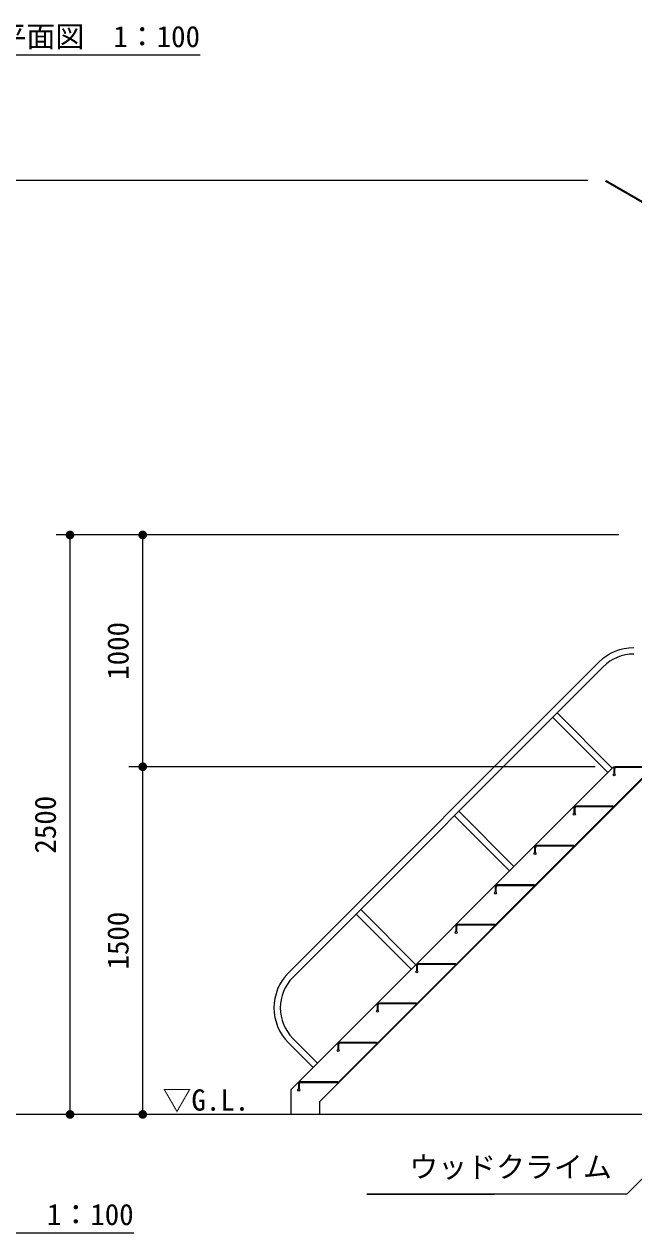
# Model space of a CAD drawing. Units: millimetres at full size, sheet at 1:100. Extents: x 1500 to 40500, y 1500 to 28200.
# Drawn here: x 4309 to 6942, y 12132 to 17346 of the extents above; entities that cross this region are included whole.
import ezdxf
from ezdxf.enums import TextEntityAlignment as Align

# ---------------------------------------------------------------- set-up
doc = ezdxf.new("R2010")
doc.units = ezdxf.units.MM
doc.header["$LTSCALE"] = 100
for name, color, linetype, lineweight in [('D-STR-DIM\u3000寸法線、寸法値', 7, 'Continuous', 13), ('D-STR-HTXT\u3000旗上げ', 7, 'Continuous', 13), ('D-STR-TXT\u3000文字列', 7, 'Continuous', 13), ('D-STR\u3000構造物外形線', 1, 'Continuous', 25)]:
    doc.layers.add(name, color=color, linetype=linetype, lineweight=lineweight)
doc.styles.add('ＭＳ ゴシック', font='')
doc.styles.get('ＭＳ ゴシック').set_extended_font_data('MS Gothic')

# ---------------------------------------------------------------- blocks, each defined once
blk = doc.blocks.new('filled_dot')
at = {"color": 0, "linetype": 'Continuous', "lineweight": -2, "const_width": 1.25}
blk.add_lwpolyline([(-0.625, 0, 1), (0.625, 0, 1)], format="xyb", close=True, dxfattribs=at)

msp = doc.modelspace()

# ---------------------------------------------------------------- linework, layer by layer
at = {"layer": 'D-STR-DIM\u3000寸法線、寸法値'}
for p, q in [((6743.2, 16671.7), (3990.4, 16671.7)), ((6283.2, 15142.4), (4447.5, 15142.4)), ((4507.5, 12642.3), (4507.5, 15142.4)), ((6876.8, 15142.4), (4761.3, 15142.4)), ((4821.3, 14142.4), (4821.3, 15142.4)), ((6774.3, 14142.4), (4761.3, 14142.4)), ((5442.7, 14142.4), (4761.3, 14142.4)), ((4821.3, 12642.4), (4821.3, 14142.4)), ((6238.2, 12642.3), (3990.4, 12642.3)), ((6283.2, 12642.3), (4447.5, 12642.3)), ((5380.2, 12642.4), (4761.3, 12642.4))]:
    msp.add_line(p, q, dxfattribs=at)
at = {"layer": 'D-STR-HTXT\u3000旗上げ'}
msp.add_lwpolyline([(7492.8, 12877.2), (6911.5, 12298.2), (6891.5, 12298.2), (5789.3, 12298.2), (6340.4, 12298.2)], dxfattribs=at)
at = {"layer": 'D-STR-TXT\u3000文字列'}
for p, q in [((4194.4, 17213.9), (5069.4, 17213.9)), ((3907.8, 12131.5), (4782.8, 12131.5))]:
    msp.add_line(p, q, dxfattribs=at)
at = {"layer": 'D-STR\u3000構造物外形線'}
for p, q in [((6790.9, 14593.3), (5450.7, 13253)), ((6810.2, 14574), (5470, 13233.8)), ((6592.1, 14355.2), (6829.6, 14117.7)), ((6611.3, 14374.4), (6848.8, 14136.9)), ((6854.3, 14142.4), (5460.2, 12748.3)), ((6854.3, 14142.4), (6981.8, 14142.4)), ((6855.5, 14132.4), (6855.5, 14112.4)), ((6858.7, 14132.4), (6858.7, 14112.4)), ((6981.8, 14142.4), (6865.4, 14142.4)), ((6981.8, 14142.4), (6865.4, 14142.4)), ((6981.8, 14139.2), (6865.5, 14139.2)), ((6977.8, 14089.2), (5585.2, 12696.5)), ((6977.8, 14093.7), (5663.3, 12779.2)), ((6855.5, 14112.4), (6858.7, 14112.4)), ((6855.5, 14112.4), (6858.7, 14112.4)), ((6167.8, 13931), (6405.3, 13693.4)), ((6187, 13950.2), (6424.5, 13712.7)), ((6683.3, 13962.4), (6683.3, 13942.4)), ((6683.3, 13942.4), (6686.5, 13942.4)), ((6686.5, 13962.4), (6686.5, 13942.4)), ((6853.3, 13972.4), (6693.3, 13972.4)), ((6853.3, 13969.2), (6693.3, 13969.2)), ((6853.3, 13969.2), (6853.3, 13972.4)), ((6513.3, 13792.4), (6513.3, 13772.4)), ((6513.3, 13772.4), (6516.5, 13772.4)), ((6516.5, 13792.4), (6516.5, 13772.4)), ((6683.3, 13802.4), (6523.3, 13802.4)), ((6683.3, 13799.2), (6523.3, 13799.2)), ((6683.3, 13799.2), (6683.3, 13802.4)), ((6683.3, 13799.2), (6683.3, 13802.4)), ((6343.3, 13622.4), (6343.3, 13602.4)), ((6346.5, 13622.4), (6346.5, 13602.4)), ((6513.3, 13632.4), (6353.3, 13632.4)), ((6513.3, 13629.2), (6353.3, 13629.2)), ((6513.3, 13629.2), (6513.3, 13632.4)), ((6513.3, 13629.2), (6513.3, 13632.4)), ((6343.3, 13602.4), (6346.5, 13602.4)), ((5743.5, 13506.7), (5981, 13269.2)), ((5762.8, 13525.9), (6000.3, 13288.4)), ((6343.3, 13462.4), (6183.3, 13462.4)), ((6343.3, 13459.2), (6183.3, 13459.2)), ((6343.3, 13459.2), (6343.3, 13462.4)), ((6343.3, 13459.2), (6343.3, 13462.4)), ((6173.3, 13452.4), (6173.3, 13432.4)), ((6173.3, 13432.4), (6176.5, 13432.4)), ((6176.5, 13452.4), (6176.5, 13432.4)), ((6003.3, 13282.4), (6003.3, 13262.4)), ((6003.3, 13262.4), (6006.5, 13262.4)), ((6006.5, 13282.4), (6006.5, 13262.4)), ((6173.3, 13292.4), (6013.3, 13292.4)), ((6173.3, 13289.2), (6013.3, 13289.2)), ((6173.3, 13289.2), (6173.3, 13292.4)), ((6173.3, 13289.2), (6173.3, 13292.4)), ((5833.3, 13112.4), (5833.3, 13092.4)), ((5833.3, 13092.4), (5836.5, 13092.4)), ((5836.5, 13112.4), (5836.5, 13092.4)), ((6003.3, 13122.4), (5843.3, 13122.4)), ((6003.3, 13119.2), (5843.3, 13119.2)), ((6003.3, 13119.2), (6003.3, 13122.4)), ((6003.3, 13119.2), (6003.3, 13122.4)), ((5450.7, 12951), (5556.8, 12844.9)), ((5470, 12970.2), (5576, 12864.1)), ((5663.3, 12942.4), (5663.3, 12922.4)), ((5666.5, 12942.4), (5666.5, 12922.4)), ((5833.3, 12952.4), (5673.3, 12952.4)), ((5833.3, 12949.2), (5673.3, 12949.2)), ((5833.3, 12949.2), (5833.3, 12952.4)), ((5833.3, 12949.2), (5833.3, 12952.4)), ((5663.3, 12922.4), (5666.5, 12922.4)), ((5663.3, 12782.4), (5503.3, 12782.4)), ((5663.3, 12779.2), (5503.3, 12779.2)), ((5663.3, 12779.2), (5663.3, 12782.4)), ((5663.3, 12779.2), (5663.3, 12782.4)), ((5663.3, 12779.2), (5667.8, 12779.2)), ((5460.2, 12748.3), (5460.2, 12642.4)), ((5493.3, 12772.4), (5493.3, 12752.4)), ((5493.3, 12752.4), (5496.5, 12752.4)), ((5496.5, 12772.4), (5496.5, 12752.4)), ((5585.2, 12696.5), (5585.2, 12642.4)), ((17737.8, 12642.4), (4329, 12642.4))]:
    msp.add_line(p, q, dxfattribs=at)
msp.add_lwpolyline([(8293, 15817.4), (6820.7, 16667.4), (6823.2, 16671.7), (8295.5, 15821.7)], close=True, dxfattribs=at)
for centre in [(6857.1, 14107.9), (6684.9, 13937.9), (6514.9, 13767.9), (6344.9, 13597.9), (6174.9, 13427.9), (6004.9, 13257.9), (5834.9, 13087.9), (5664.9, 12917.9), (5494.9, 12747.9)]:
    msp.add_circle(centre, 4.5, dxfattribs=at)
for centre, radius, start, end in [((6942, 14442.2), 213.6, 90, 135), ((6942, 14442.2), 186.4, 90, 135), ((6865.5, 14132.4), 10, 90, 180), ((6865.5, 14132.4), 6.8, 90, 180), ((6693.3, 13962.4), 10, 90, 180), ((6693.3, 13962.4), 6.8, 90, 180), ((6523.3, 13792.4), 10, 90, 180), ((6523.3, 13792.4), 6.8, 90, 180), ((6353.3, 13622.4), 10, 90, 180), ((6353.3, 13622.4), 6.8, 90, 180), ((6183.3, 13452.4), 10, 90, 180), ((6183.3, 13452.4), 6.8, 90, 180), ((5601.8, 13102), 213.6, 135, 225), ((6013.3, 13282.4), 10, 90, 180), ((6013.3, 13282.4), 6.8, 90, 180), ((5601.8, 13102), 186.4, 135, 225), ((5843.3, 13112.4), 10, 90, 180), ((5843.3, 13112.4), 6.8, 90, 180), ((5673.3, 12942.4), 10, 90, 180), ((5673.3, 12942.4), 6.8, 90, 180), ((5503.3, 12772.4), 10, 90, 180), ((5503.3, 12772.4), 6.8, 90, 180)]:
    msp.add_arc(centre, radius, start, end, dxfattribs=at)

# ---------------------------------------------------------------- block references
at = {"layer": 'D-STR-DIM\u3000寸法線、寸法値', "xscale": 15, "yscale": 15}
for p, rotation in [((4507.5, 15142.4), 270), ((4821.3, 15142.4), 270), ((4821.3, 14142.4), 270), ((4821.3, 14142.4), 90), ((4507.5, 12642.3), 90), ((4821.3, 12642.4), 90)]:
    msp.add_blockref('filled_dot', p, dxfattribs=dict(at, rotation=rotation))

# ---------------------------------------------------------------- texts
at = {"layer": 'D-STR-DIM\u3000寸法線、寸法値', "style": 'ＭＳ ゴシック'}
for s, p in [('1000', (4714.4, 14642.4)), ('2500', (4400.6, 13892.4)), ('1500', (4714.4, 13392.4))]:
    msp.add_text(s, height=91.64, rotation=90, dxfattribs=at).set_placement(p, align=Align.MIDDLE_CENTER)
at = {"layer": 'D-STR-HTXT\u3000旗上げ', "style": 'ＭＳ ゴシック'}
msp.add_text('ウッドクライム', height=91.64, dxfattribs=at).set_placement((6847.1, 12415.6), align=Align.MIDDLE_RIGHT)
at = {"layer": 'D-STR-TXT\u3000文字列', "style": 'ＭＳ ゴシック'}
for s, p in [('平面図\u30001：100', (4194.4, 17338.9)), ('▽G.L.', (4906.7, 12750.4)), ('立面図\u30001：100', (3907.8, 12256.5))]:
    msp.add_text(s, height=91.64, dxfattribs=at).set_placement(p, align=Align.TOP_LEFT)

doc.saveas('drawing.dxf')
